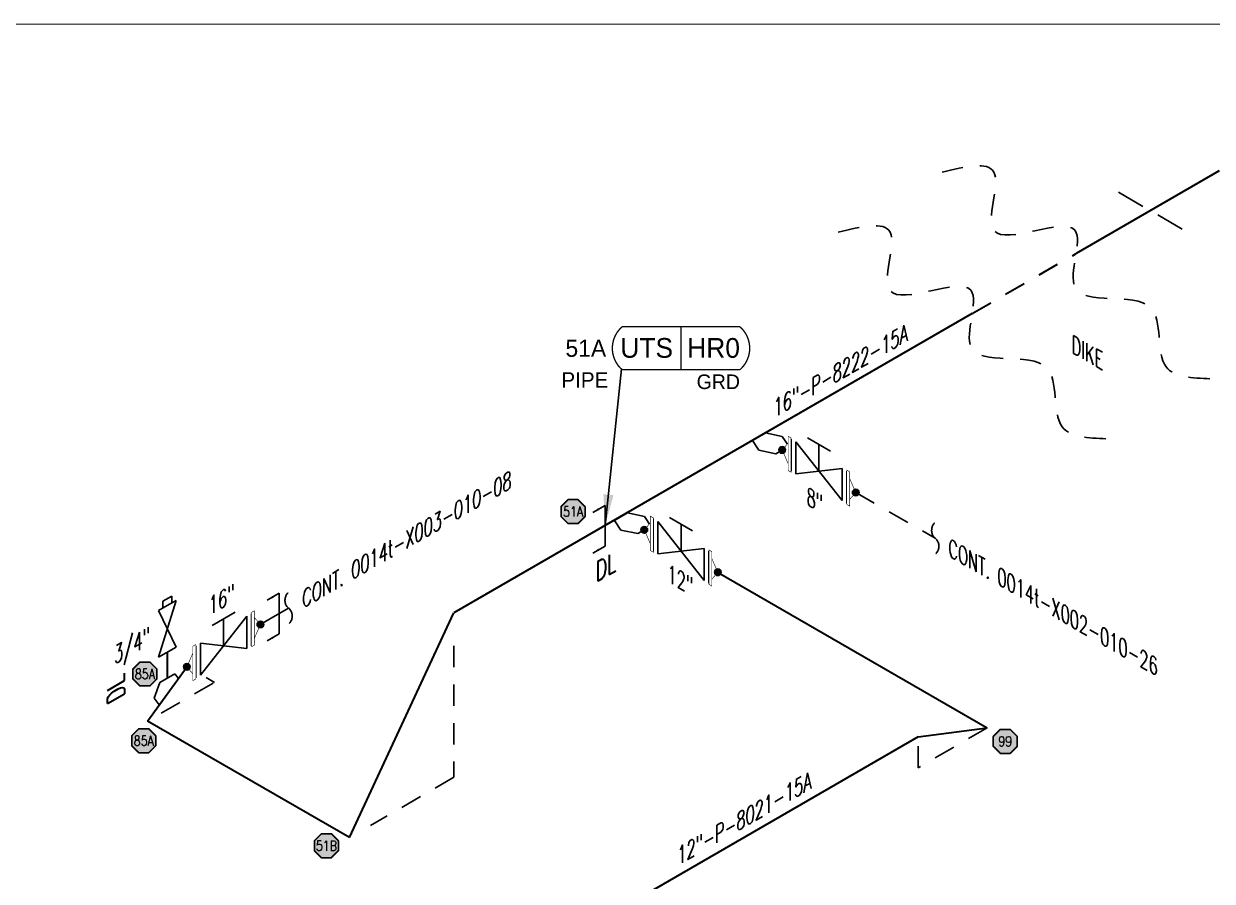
# Model space of a CAD drawing. Header units: inches. Extents: x 0.1 to 17.4, y 0.1 to 11.4.
# Drawn here: x 4.47 to 11.4, y 6.25 to 11.25 of the extents above; entities that cross this region are included whole.
import ezdxf
from ezdxf.enums import TextEntityAlignment as Align

# ---------------------------------------------------------------- set-up
doc = ezdxf.new("R2010")
doc.units = ezdxf.units.IN
doc.header["$MEASUREMENT"] = 0
doc.linetypes.add('HIDDEN2', pattern=[0.1875, 0.125, -0.0625])
for name, color, linetype in [('3', 1, 'Continuous'), ('BORDER', 3, 'Continuous'), ('COMP', 1, 'Continuous'), ('Continuation', 7, 'Continuous'), ('DL', 20, 'Continuous'), ('FITTINGS', 4, 'Continuous'), ('PART_PCML', 7, 'Continuous'), ('PART_SelectedCML_UT', 132, 'Continuous'), ('PIPE-ANNO', 150, 'HIDDEN2'), ('TEXT', 7, 'Continuous'), ('UNAS.PIPE', 251, 'Continuous'), ('WELD POINTS', 41, 'Continuous'), ('Welds', 7, 'Continuous')]:
    doc.layers.add(name, color=color, linetype=linetype)
doc.layers.add('PIPE', color=7, linetype='Continuous', lineweight=30)
doc.styles.add('CMLPAS', font='')
doc.styles.add('ISO30', font='simplex.shx', dxfattribs={"width": 0.85, "oblique": 30, "height": 0.075})
doc.styles.add('PART_Standard', font='romans', dxfattribs={"width": 0.8, "height": 0.09})
doc.styles.add('Richmond', font='arial.ttf')
doc.styles.add('SIMPLEX', font='ROMANS')
doc.styles.get("Standard").update_dxf_attribs({"font": 'arial.ttf'})
doc.styles.get('CMLPAS').set_extended_font_data('Cordia New')
doc.dimstyles.new('Richmond', dxfattribs={"dimtxt": 0.18, "dimasz": 0.18, "dimexe": 0.18, "dimexo": 0.0625, "dimgap": 0.09, "dimtad": 0, "dimtih": 1, "dimtoh": 1, "dimdec": 4, "dimzin": 0, "dimdsep": 46, "dimtxsty": 'Richmond', "dimcen": 0.09, "dimadec": 0, "dimazin": 0, "dimtfac": 1, "dimtdec": 4, "dimtofl": 0, "dimtmove": 0, "dimatfit": 3, "dimfxl": 1, "dimtolj": 1, "dimtzin": 0, "dimarcsym": 0})
doc.dimstyles.get("Standard").update_dxf_attribs({"dimtxt": 0.18, "dimasz": 0.18, "dimexe": 0.18, "dimexo": 0.0625, "dimgap": 0.09, "dimtad": 0, "dimtih": 1, "dimtoh": 1, "dimdec": 4, "dimzin": 0, "dimdsep": 46, "dimtxsty": 'Standard', "dimcen": 0.09, "dimadec": 0, "dimazin": 0, "dimtfac": 1, "dimtdec": 4, "dimtofl": 0, "dimtmove": 0, "dimatfit": 3, "dimfxl": 1, "dimtolj": 1, "dimtzin": 0, "dimarcsym": 0})

# ---------------------------------------------------------------- blocks, each defined once
blk = doc.blocks.new('Border')
at = {"layer": 'BORDER', "const_width": 0.005}
blk.add_lwpolyline([(0.25, 0.25), (17.25, 0.25), (17.25, 11.25), (0.25, 11.25)], close=True, dxfattribs=at)
blk = doc.blocks.new('O-let 4')
at = {"layer": 'FITTINGS', "linetype": 'ByBlock'}
for p, q in [((-0.1013, 0.0417), (-0.0338, 0.0377)), ((-0.1013, -0.0457), (-0.1013, 0.0417)), ((-0.0338, 0.0377), (0.0338, -0.0377)), ((-0.0338, -0.1212), (-0.1013, -0.0457)), ((0.0338, -0.0377), (0.0338, -0.1251)), ((0.0338, -0.1251), (-0.0338, -0.1212))]:
    blk.add_line(p, q, dxfattribs=at)
blk = doc.blocks.new('3_VALVE_FLANGE_GATE_30')
at = {"color": 0, "linetype": 'ByBlock', "lineweight": -2}
blk.add_wipeout([(-0.1624, -0.1875), (-0.1353, -0.1719), (0, 0), (0.1353, -0.0156), (0.1624, 0), (0.1624, 0.1875), (0.1353, 0.1719), (0, 0), (-0.1353, 0.0156), (-0.1624, 0)], dxfattribs=at)
for p, q in [((0.1353, 0.1719), (-0.1353, -0.1719)), ((0.0677, 0.1953), (-0.0677, 0.1172)), ((0, 0), (0, 0.1563)), ((0.1353, 0.1719), (0.1353, -0.0156)), ((0.1624, 0.1875), (0.1624, 0)), ((-0.1624, 0), (-0.1624, -0.1875)), ((-0.1353, 0.0156), (-0.1353, -0.1719)), ((0.1353, -0.0156), (-0.1353, 0.0156))]:
    blk.add_line(p, q, dxfattribs=at)
blk = doc.blocks.new('AM9A04')
at = {"const_width": 0.01}
blk.add_lwpolyline([(-0.05, -0.144), (-0.15, 0.087), (-0.05, 0.202)], dxfattribs=at)
at = {"linetype": 'Continuous', "const_width": 0.01}
blk.add_lwpolyline([(0, -0.289), (0, 0.289), (-0.05, 0.318), (-0.05, -0.26)], close=True, dxfattribs=at)
blk = doc.blocks.new('4_FLANGE_WELD_SINGLE')
blk.add_wipeout([(0, 0), (0.01, -0.052), (-0.01, -0.0867), (0.01, -0.0867), (0.1101, 0.0867), (0.0901, 0.0867), (0.07, 0.052)]).dxf.layer = 'COMP'
at = {"layer": 'WELD POINTS'}
h = blk.add_hatch(color=256, dxfattribs=at)
h.dxf.hatch_style = 1
h.paths.add_polyline_path([(-0.0195, 0, 1), (0.0195, 0, 1)])
blk.add_circle((0, 0), 0.0195, dxfattribs=at)
at = {"layer": 'COMP', "xscale": -0.3466300616258731, "yscale": 0.3466300616258731, "zscale": 0.3466300616258731, "rotation": 150}
blk.add_blockref('AM9A04', (0.06, 0), dxfattribs=at)
blk = doc.blocks.new('1_Text_330')
at = {"layer": 'TEXT', "style": 'PART_Standard', "oblique": 330, "width": 0.8}
blk.add_attdef('3/4"', (0, 0), '', height=0.09, rotation=330, dxfattribs=at)
blk = doc.blocks.new('DL_30')
at = {"layer": 'DL', "style": 'ISO30', "oblique": 30, "width": 0.85}
blk.add_text('DL', height=0.1, rotation=30, dxfattribs=at).set_placement((0, 0), align=Align.MIDDLE_CENTER)
blk = doc.blocks.new('DL_Vert_330')
at = {"layer": 'DL', "style": 'ISO30', "oblique": 330, "width": 0.85}
blk.add_text('DL', height=0.1, rotation=90, dxfattribs=at).set_placement((0, 0))
blk = doc.blocks.new('1_Text_30')
at = {"layer": 'TEXT', "style": 'PART_Standard', "oblique": 30, "width": 0.8}
blk.add_attdef('TEXT', (0, 0), '', height=0.09, rotation=30, dxfattribs=at)
blk = doc.blocks.new('A09')
at = {"layer": 'Welds'}
h = blk.add_hatch(color=256, dxfattribs=at)
h.dxf.hatch_style = 1
h.paths.add_polyline_path([(-0.03, 0, 1), (0.03, 0, 1)])
blk.add_circle((0, 0), 0.03, dxfattribs=at)
blk = doc.blocks.new('*U20')
blk.add_wipeout([(0.052, -0.03), (0.0173, -0.07), (0.0173, -0.1101), (0, -0.1001), (0, 0.1001), (0.0173, 0.0901), (0.0173, 0.05)]).dxf.layer = 'COMP'
at = {"layer": '3', "xscale": 0.65, "yscale": 0.65, "zscale": 0.65}
blk.add_blockref('A09', (0.052, -0.03), dxfattribs=at)
at = {"layer": 'COMP', "xscale": 0.3466300616258731, "yscale": 0.3466300616258731, "zscale": 0.3466300616258731, "rotation": 180}
blk.add_blockref('AM9A04', (0, 0), dxfattribs=at)
blk = doc.blocks.new('1_BREAK-PIPE_PIPE_00')
at = {"color": 0, "linetype": 'ByBlock', "lineweight": -2}
for centre, major_axis in [((-0.03, 0.092), (0, -0.101)), ((0.03, -0.092), (0, 0.101))]:
    blk.add_ellipse(centre, major_axis=major_axis, ratio=0.711978, start_param=0.427466, end_param=3.141593, dxfattribs=at)
blk = doc.blocks.new('1_Tilde_00')
at = {"layer": 'PIPE-ANNO', "xscale": -0.5000000000000001, "yscale": 0.5, "zscale": 0.5}
blk.add_blockref('1_BREAK-PIPE_PIPE_00', (0, 0), dxfattribs=at)
blk = doc.blocks.new('1_Cont_30')
at = {"layer": 'Continuation', "style": 'PART_Standard', "oblique": 30, "width": 0.8}
blk.add_attdef('CONT', (0, 0), '', height=0.09, rotation=30, dxfattribs=at)
blk = doc.blocks.new('Bleeder Valve 3')
at = {"layer": 'FITTINGS', "linetype": 'ByBlock'}
for p, q in [((0.051, 0.3022), (-0.0515, -0.0297)), ((-0.0256, 0.2976), (0.0253, 0.3271)), ((-0.0256, 0.258), (-0.0256, 0.2976)), ((-0.0002, 0.2727), (0.051, 0.3022)), ((0.0253, 0.3271), (0.0253, 0.2874)), ((-0.0513, 0.2431), (-0.0002, 0.2727)), ((0.0515, 0.0297), (-0.0513, 0.2431)), ((-0.0515, -0.0297), (0.0515, 0.0297))]:
    blk.add_line(p, q, dxfattribs=at)
blk = doc.blocks.new('4_SUPPORT_I-BEAM_30')
at = {"color": 0, "linetype": 'ByBlock', "lineweight": -2}
for p, q in [((-0.0435, 0.0251), (-0.1857, 0.1072)), ((0.1857, -0.1072), (0.0435, -0.0251))]:
    blk.add_line(p, q, dxfattribs=at)
blk = doc.blocks.new('1_Cont_330')
at = {"layer": 'Continuation', "style": 'PART_Standard', "oblique": 330, "width": 0.8}
blk.add_attdef('CONT.', (0, 0), '', height=0.09, rotation=330, dxfattribs=at)
blk = doc.blocks.new('PART_PCML')
blk.add_hatch(color=0).paths.add_polyline_path([(-0.0699, -0.029), (-0.029, -0.0699), (0.029, -0.0699), (0.0699, -0.029), (0.0699, 0.029), (0.029, 0.0699), (-0.029, 0.0699), (-0.0699, 0.029)])
at = {"color": 7, "const_width": 0.009}
blk.add_lwpolyline([(-0.0699, 0.029), (-0.029, 0.0699), (0.029, 0.0699), (0.0699, 0.029), (0.0699, -0.029), (0.029, -0.0699), (-0.029, -0.0699), (-0.0699, -0.029), (-0.0699, 0.029), (-0.029, 0.0699)], dxfattribs=at)
at = {"color": 18, "true_color": 0x000000}
blk.add_lwpolyline([(-0.029, 0.0699), (-0.0699, 0.029), (-0.0699, -0.029), (-0.029, -0.0699), (0.029, -0.0699), (0.0699, -0.029), (0.0699, 0.029), (0.029, 0.0699)], close=True, dxfattribs=at)
at = {"color": 7, "true_color": 0xffffff, "style": 'SIMPLEX', "width": 0.8, "flags": 1}
for tag, p in [('CIRCUIT', (-0.0939, 0.0889)), ('DM', (-0.0527, -0.1332)), ('TYPE', (-0.0749, -0.2043))]:
    blk.add_attdef(tag, p, '', height=0.0586, dxfattribs=at)
at = {"color": 7, "true_color": 0xffffff, "style": 'SIMPLEX', "width": 0.8}
blk.add_attdef('DMDISP', text='', height=0.0586, dxfattribs=at).set_placement((0, 0), align=Align.MIDDLE_CENTER)
blk = doc.blocks.new('CMLPAS')
at = {"const_width": 0.008}
blk.add_lwpolyline([(0.0625, 0.125, 0.454441), (0.0625, -0.125), (0.75, -0.125, 0.454441), (0.75, 0.125)], format="xyb", close=True, dxfattribs=at)
blk.add_lwpolyline([(0.4063, -0.125), (0.4063, 0.125)], dxfattribs=at)
at = {"style": 'CMLPAS', "flags": 1}
for tag, p in [('STATE', (0.75, 0.6229)), ('DL', (0.75, 0.4817)), ('CIRCUIT', (0.75, 0.3405)), ('SUBSINTERVAL(MONTHS)', (-0.0251, -0.3355)), ('OLD_ID', (0.75, -0.3366)), ('OLD_NDE', (0.75, -0.4778)), ('OLD_ENTY', (0.7411, -0.6357)), ('SIZE', (0.7473, -0.7611)), ('SPEC', (0.7473, -0.9022)), ('JUSTIFY', (0.7473, -1.0434)), ('COMMENTS', (0.7473, -1.1846)), ('OLD_ASSET', (0.75, -1.3262)), ('SCHED', (0.7371, -1.4689)), ('NOM_THICK', (0.7521, -1.6102)), ('CORR_ALLOW', (0.763, -1.7453)), ('TML_STATUS', (0.7723, -1.8777)), ('FLOW_ORDER', (0.7785, -2.1301))]:
    blk.add_attdef(tag, text='', height=0.1, dxfattribs=at).set_placement(p, align=Align.MIDDLE_RIGHT)
at = {"style": 'CMLPAS'}
for tag, height, p in [('CHILD', 0.25, (0.75, 0.269)), ('###', 0.115, (0.75, 0.002)), ('ACCESS', 0.085, (0.75, -0.1954))]:
    blk.add_attdef(tag, text='', height=height, dxfattribs=at).set_placement(p, align=Align.MIDDLE_RIGHT)
at = {"color": 152, "style": 'CMLPAS'}
for tag, height, p in [('SPECIAL', 0.085, (0.4055, 0.1897)), ('DM-TYPE', 0.1, (-0.03, 0)), ('COMP', 0.09, (-0.0174, -0.185))]:
    blk.add_attdef(tag, text='', height=height, dxfattribs=at).set_placement(p, align=Align.MIDDLE_RIGHT)
at = {"style": 'CMLPAS'}
blk.add_attdef('NDE', text='', height=0.115, dxfattribs=at).set_placement((0.206, 0.002), align=Align.MIDDLE_CENTER)
blk = doc.blocks.new('*U60')
at = {"color": 20, "linetype": 'ByBlock', "ltscale": 0.7}
blk.add_line((0.1218, 0.1026), (0.0032, -0.1026), dxfattribs=at)
for points in [[(0.2043, 0.1026), (0.1218, 0.1026)], [(0.0859, -0.1026), (0.0032, -0.1026)]]:
    blk.add_leader(points, dimstyle='Richmond', override={"dimasz": 0.04, "dimgap": 0.09, "dimtad": 0}, dxfattribs=at)

msp = doc.modelspace()

# ---------------------------------------------------------------- linework, layer by layer
at = {"layer": 'FITTINGS', "linetype": 'ByBlock'}
for p, q in [((5.2641, 7.4095), (5.3519, 7.4602)), ((5.3722, 7.4332), (5.3519, 7.4602)), ((5.2641, 7.4095), (5.2312, 7.32)), ((5.2312, 7.32), (5.2609, 7.2803))]:
    msp.add_line(p, q, dxfattribs=at)
at = {"layer": 'PIPE'}
for p, q in [((11.4427, 10.3938), (10.609, 9.9124)), ((10.0027, 9.5624), (6.9792, 7.8168)), ((8.09, 8.3007), (10.0899, 7.1461)), ((6.3701, 6.5057), (6.9792, 7.8168)), ((5.4233, 7.5034), (5.7986, 7.7189)), ((6.3701, 6.5057), (5.1921, 7.1858)), ((9.6869, 7.093), (10.0899, 7.1461)), ((9.6869, 7.093), (5.5577, 4.7091))]:
    msp.add_line(p, q, dxfattribs=at)
at = {"layer": 'PIPE', "linetype": 'HIDDEN2'}
msp.add_line((10.0027, 9.5624), (10.609, 9.9124), dxfattribs=at)
at = {"layer": 'PIPE', "linetype": 'Continuous'}
msp.add_line((5.308, 7.4349), (5.308, 7.5873), dxfattribs=at)
at = {"layer": 'PIPE-ANNO'}
for p, q in [((6.9792, 7.6241), (6.9792, 6.8574)), ((10.0899, 7.1461), (9.6869, 6.9134)), ((9.6869, 6.9134), (9.6869, 7.093)), ((6.9792, 6.8574), (6.4925, 6.5763))]:
    msp.add_line(p, q, dxfattribs=at)
msp.add_spline([(9.8268, 10.3866), (10.1295, 10.3866), (10.1295, 10.0463), (10.6024, 10.0463), (10.6024, 9.7155), (11.0414, 9.5978), (11.1343, 9.2511), (11.3913, 9.1822)], degree=3, dxfattribs=at)
at = {"layer": 'UNAS.PIPE', "linetype": 'ByBlock'}
for p, q in [((8.796, 8.8657), (8.7203, 8.822)), ((8.7203, 8.822), (8.7575, 8.7655)), ((8.8951, 8.8449), (8.796, 8.8657)), ((8.9323, 8.7885), (8.8951, 8.8449)), ((8.7575, 8.7655), (8.8566, 8.7448)), ((8.8566, 8.7448), (8.9323, 8.7885))]:
    msp.add_line(p, q, dxfattribs=at)
at = {"layer": 'UNAS.PIPE'}
msp.add_line((5.7986, 7.7189), (6.0151, 7.8439), dxfattribs=at)

# ---------------------------------------------------------------- block references
msp.add_blockref('1_Tilde_00', (9.7869, 8.2514))
msp.add_blockref('1_Cont_330', (9.8637, 8.1499)).add_auto_attribs({'CONT.': 'CONT. 0014t-X002-010-26'})
at = {"layer": 'BORDER'}
msp.add_blockref('Border', (0, 0), dxfattribs=at)
at = {"layer": 'Continuation'}
msp.add_blockref('1_Cont_30', (6.0949, 7.8412), dxfattribs=at).add_auto_attribs({'CONT': 'CONT. 0014t-X003-010-08'})
at = {"layer": 'DL'}
for name, p in [('DL_30', (7.8416, 8.0722)), ('DL_Vert_330', (5.0588, 7.3305))]:
    msp.add_blockref(name, p, dxfattribs=at)
at = {"layer": 'FITTINGS'}
for name, p in [('4_SUPPORT_I-BEAM_30', (11.042, 10.1624)), ('Bleeder Valve 3', (5.308, 7.5873))]:
    msp.add_blockref(name, p, dxfattribs=at)
at = {"layer": 'FITTINGS', "xscale": -1, "rotation": 120.0000000000003}
msp.add_blockref('O-let 4', (8.0026, 8.2892), dxfattribs=at)
at = {"layer": 'PART_PCML', "color": 96}
for p, values in [((7.6743, 8.4072), {'DMDISP': '51A'}), ((6.2356, 6.4584), {'DMDISP': '51B'})]:
    msp.add_blockref('PART_PCML', p, dxfattribs=at).add_auto_attribs(values)
at = {"layer": 'PART_PCML', "color": 13}
for p in [(5.1771, 7.4601), (5.1702, 7.0708)]:
    msp.add_blockref('PART_PCML', p, dxfattribs=at).add_auto_attribs({'DMDISP': '85A'})
at = {"layer": 'PART_PCML', "color": 118}
msp.add_blockref('PART_PCML', (10.1955, 7.067), dxfattribs=at).add_auto_attribs({'DMDISP': '99'})
at = {"layer": 'PART_SelectedCML_UT'}
msp.add_blockref('CMLPAS', (7.8979, 9.36), dxfattribs=at).add_auto_attribs({'###': 'HR0', 'NDE': 'UTS', 'DM-TYPE': '51A', 'COMP': 'PIPE', 'ACCESS': 'GRD'})
at = {"layer": 'PIPE-ANNO'}
msp.add_blockref('1_Tilde_00', (6.0151, 7.8439), dxfattribs=at)
at = {"layer": 'TEXT'}
for name, p, values in [('1_Text_30', (8.8445, 8.9532), {'TEXT': '16"-P-8222-15A'}), ('1_Text_330', (10.5827, 9.3363), {'3/4"': 'DIKE'}), ('1_Text_30', (4.9979, 7.5148), {'TEXT': '3/4"'}), ('1_Text_30', (8.2827, 6.3418), {'TEXT': '12"-P-8021-15A'})]:
    msp.add_blockref(name, p, dxfattribs=at).add_auto_attribs(values)

# ---------------------------------------------------------------- leaders
at = {"layer": 'PART_SelectedCML_UT'}
msp.add_leader([(7.8624, 8.3267), (7.9561, 9.239)], dimstyle='Standard', dxfattribs=at)

# ---------------------------------------------------------------- next in the draw order: block references
at = {"layer": 'FITTINGS', "yscale": -1, "rotation": 180}
msp.add_blockref('3_VALVE_FLANGE_GATE_30', (8.3044, 8.1769), dxfattribs=at)
at = {"layer": 'FITTINGS'}
msp.add_blockref('3_VALVE_FLANGE_GATE_30', (5.6362, 7.6252), dxfattribs=at)

# ---------------------------------------------------------------- next in the draw order: wipeouts: each hides what was drawn before it
at = {"linetype": 'ByBlock', "lineweight": -2}
msp.add_wipeout([(9.2712, 8.4553), (9.2441, 8.471), (9.1088, 8.6428), (8.9735, 8.6272), (8.9464, 8.6428), (8.9464, 8.8303), (8.9735, 8.8147), (9.1088, 8.6428), (9.2441, 8.6585), (9.2712, 8.6428)], dxfattribs=at).dxf.layer = 'UNAS.PIPE'

# ---------------------------------------------------------------- next in the draw order: linework, layer by layer
at = {"layer": 'PIPE-ANNO'}
msp.add_line((5.5343, 7.4393), (5.5827, 7.4113), dxfattribs=at)
msp.add_spline([(9.2206, 10.0366), (9.5233, 10.0366), (9.5233, 9.6963), (9.9961, 9.6963), (9.9961, 9.3655), (10.4351, 9.2478), (10.528, 8.9011), (10.7851, 8.8322)], degree=3, dxfattribs=at)
at = {"layer": 'UNAS.PIPE', "linetype": 'ByBlock', "lineweight": -2}
for p, q in [((8.9464, 8.8303), (8.9464, 8.6428)), ((8.9735, 8.8147), (8.9735, 8.6272)), ((8.9735, 8.8147), (9.2441, 8.471)), ((9.0412, 8.8381), (9.1765, 8.76)), ((9.1088, 8.6428), (9.1088, 8.7991)), ((8.9735, 8.6272), (9.2441, 8.6585)), ((9.2441, 8.6585), (9.2441, 8.471)), ((9.2712, 8.6428), (9.2712, 8.4553))]:
    msp.add_line(p, q, dxfattribs=at)

# ---------------------------------------------------------------- next in the draw order: block references
at = {"xscale": -1}
for p, rotation in [((8.09, 8.3007), 150), ((8.5187, 8.0532), 330.0000000000002)]:
    msp.add_blockref('4_FLANGE_WELD_SINGLE', p, dxfattribs=dict(at, rotation=rotation))
at = {"layer": 'COMP', "ltscale": 0.65, "xscale": -1}
msp.add_blockref('*U20', (5.4739, 7.5314), dxfattribs=at)
at = {"layer": 'TEXT'}
msp.add_blockref('1_Text_30', (5.5506, 7.7995), dxfattribs=at).add_auto_attribs({'TEXT': '16"'})
at = {"layer": 'UNAS.PIPE'}
ref = msp.add_blockref('1_Text_330', (9.037, 8.4497), dxfattribs=at)
ref.add_attrib('3/4"', '8"', (9.037, 8.4497), dxfattribs={"height": 0.09, "rotation": 330, "style": 'PART_Standard', "oblique": 330, "width": 0.8})

# ---------------------------------------------------------------- next in the draw order: wipeouts: each hides what was drawn before it
msp.add_wipeout([(5.8506, 7.749), (5.816, 7.789), (5.816, 7.829), (5.7986, 7.819), (5.7986, 7.6189), (5.816, 7.6289), (5.816, 7.6689)]).dxf.layer = 'UNAS.PIPE'

# ---------------------------------------------------------------- next in the draw order: hatches: boundary and pattern name
h = msp.add_hatch(color=256, dxfattribs=at)
h.dxf.hatch_style = 1
h.paths.add_polyline_path([(5.8701, 7.749, 1), (5.8311, 7.749, 1)])

# ---------------------------------------------------------------- next in the draw order: linework, layer by layer
at = {"layer": 'PIPE'}
msp.add_line((5.1921, 7.1858), (5.4233, 7.5034), dxfattribs=at)
at = {"layer": 'PIPE-ANNO'}
msp.add_line((5.272, 7.2319), (5.5827, 7.4113), dxfattribs=at)
at = {"layer": 'UNAS.PIPE'}
msp.add_circle((5.8506, 7.749), 0.0195, dxfattribs=at)

# ---------------------------------------------------------------- next in the draw order: block references
at = {"rotation": 209.9999999999999}
for p in [(7.9158, 8.3561), (6.0151, 7.8439)]:
    msp.add_blockref('*U60', p, dxfattribs=at)
at = {"layer": 'TEXT'}
msp.add_blockref('1_Text_330', (8.2256, 8.0009), dxfattribs=at).add_auto_attribs({'3/4"': '12"'})
at = {"layer": 'UNAS.PIPE', "xscale": -0.3466300616258731, "yscale": 0.3466300616258731, "zscale": 0.3466300616258731}
msp.add_blockref('AM9A04', (5.7986, 7.7189), dxfattribs=at)

# ---------------------------------------------------------------- next in the draw order: wipeouts: each hides what was drawn before it
for points in [[(8.8944, 8.7666), (8.9291, 8.8066), (8.9291, 8.8467), (8.9464, 8.8367), (8.9464, 8.6365), (8.9291, 8.6465), (8.9291, 8.6866)], [(9.3232, 8.5191), (9.2885, 8.479), (9.2885, 8.439), (9.2712, 8.449), (9.2712, 8.6492), (9.2885, 8.6391), (9.2885, 8.5991)]]:
    msp.add_wipeout(points).dxf.layer = 'UNAS.PIPE'

# ---------------------------------------------------------------- next in the draw order: hatches: boundary and pattern name
at = {"layer": 'UNAS.PIPE'}
h = msp.add_hatch(color=256, dxfattribs=at)
h.dxf.hatch_style = 1
h.paths.add_polyline_path([(8.9139, 8.7666, 1), (8.8749, 8.7666, 1)])
h = msp.add_hatch(color=256, dxfattribs=at)
h.dxf.hatch_style = 1
h.paths.add_polyline_path([(9.3037, 8.5191, 1), (9.3427, 8.5191, 1)])

# ---------------------------------------------------------------- next in the draw order: linework, layer by layer
at = {"layer": 'UNAS.PIPE', "linetype": 'HIDDEN2'}
msp.add_line((9.3232, 8.5191), (9.7869, 8.2514), dxfattribs=at)
at = {"layer": 'UNAS.PIPE'}
for centre in [(8.8944, 8.7666), (9.3232, 8.5191)]:
    msp.add_circle(centre, 0.0195, dxfattribs=at)

# ---------------------------------------------------------------- next in the draw order: block references
at = {"layer": 'UNAS.PIPE', "xscale": 0.3466300616258731, "yscale": 0.3466300616258731, "zscale": 0.3466300616258731}
msp.add_blockref('AM9A04', (8.9464, 8.7366), dxfattribs=at)
at = {"layer": 'UNAS.PIPE', "xscale": 0.3466300616258732, "yscale": 0.3466300616258732, "zscale": 0.3466300616258732, "rotation": 180.0000000000001}
msp.add_blockref('AM9A04', (9.2712, 8.5491), dxfattribs=at)

doc.saveas('drawing.dxf')
